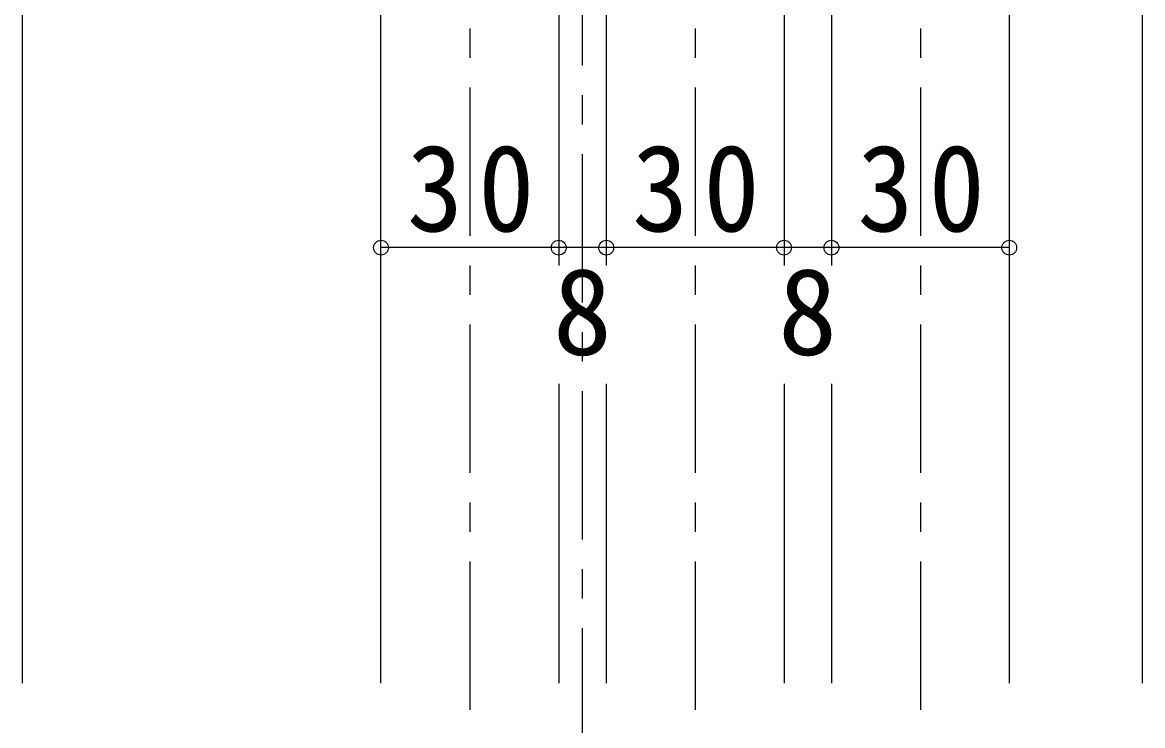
# Model space of a CAD drawing. Units: millimetres at full size, sheet at 1:5; details may follow other scales. Extents: x -973 to 977, y -718 to 696.
# Drawn here: x -811.9 to -622.9, y -349.8 to -231.1 of the extents above; entities that cross this region are included whole.
import ezdxf
from ezdxf.enums import TextEntityAlignment as Align

# ---------------------------------------------------------------- set-up
doc = ezdxf.new("R2010")
doc.units = ezdxf.units.MM
doc.header["$LTSCALE"] = 5
doc.header["$PDMODE"] = 32
doc.header["$PDSIZE"] = 2.5
doc.linetypes.add('CHAIN1', pattern=[8, 5, -1, 1, -1])
for name, color, linetype in [('0-1_通り芯', 4, 'CHAIN1'), ('0-4_枠', 3, 'Continuous'), ('0-6_扉', 6, 'Continuous'), ('0-B_寸法', 7, 'Continuous')]:
    doc.layers.add(name, color=color, linetype=linetype)
doc.styles.add('ＭＳ ゴシック', font='')
doc.styles.get('ＭＳ ゴシック').set_extended_font_data('MS Gothic')

msp = doc.modelspace()

# ---------------------------------------------------------------- linework, layer by layer
at = {"layer": '0-1_通り芯'}
for p, q in [((-717.388, -598.393), (-717.388, -46.49)), ((-736.388, -122.141), (-736.388, -566.141)), ((-698.388, -122.141), (-698.388, -566.141)), ((-660.388, -122.141), (-660.388, -566.141))]:
    msp.add_line(p, q, dxfattribs=at)
at = {"layer": '0-4_枠', "color": 4}
for p, q in [((-811.888, -342.641), (-811.888, -108.141)), ((-622.888, -342.641), (-622.888, -108.141))]:
    msp.add_line(p, q, dxfattribs=at)
at = {"layer": '0-6_扉'}
for p, q in [((-751.388, -342.641), (-751.388, -149.641)), ((-721.388, -149.641), (-721.388, -272.142)), ((-713.388, -149.641), (-713.388, -272.142)), ((-683.388, -149.641), (-683.388, -272.142)), ((-675.388, -149.641), (-675.388, -272.142)), ((-645.388, -149.641), (-645.388, -342.641)), ((-721.388, -292.142), (-721.388, -342.641)), ((-713.388, -292.142), (-713.388, -342.641)), ((-683.388, -292.142), (-683.388, -342.641)), ((-675.388, -292.142), (-675.388, -342.641))]:
    msp.add_line(p, q, dxfattribs=at)
at = {"layer": '0-B_寸法', "color": 4}
msp.add_line((-645.388, -269.142), (-751.388, -269.142), dxfattribs=at)
at = {"layer": '0-B_寸法'}
for p in [(-751.388, -269.142), (-721.388, -269.142), (-713.388, -269.142), (-683.388, -269.142), (-675.388, -269.142), (-645.388, -269.142)]:
    msp.add_point(p, dxfattribs=at)

# ---------------------------------------------------------------- texts
at = {"layer": '0-B_寸法', "style": 'ＭＳ ゴシック'}
for p in [(-722.388, -291.642), (-684.388, -291.642)]:
    msp.add_text('8', height=14.66, dxfattribs=at).set_placement(p, align=Align.BOTTOM_LEFT)
at = {"layer": '0-B_寸法', "char_height": 14.66, "attachment_point": 7, "style": 'ＭＳ ゴシック'}
for insert in [(-747.013, -266.642), (-709.013, -266.642), (-671.013, -266.642)]:
    msp.add_mtext('\\T1.27;\\W0.95;30', dxfattribs=dict(at, insert=insert))

doc.saveas('drawing.dxf')
